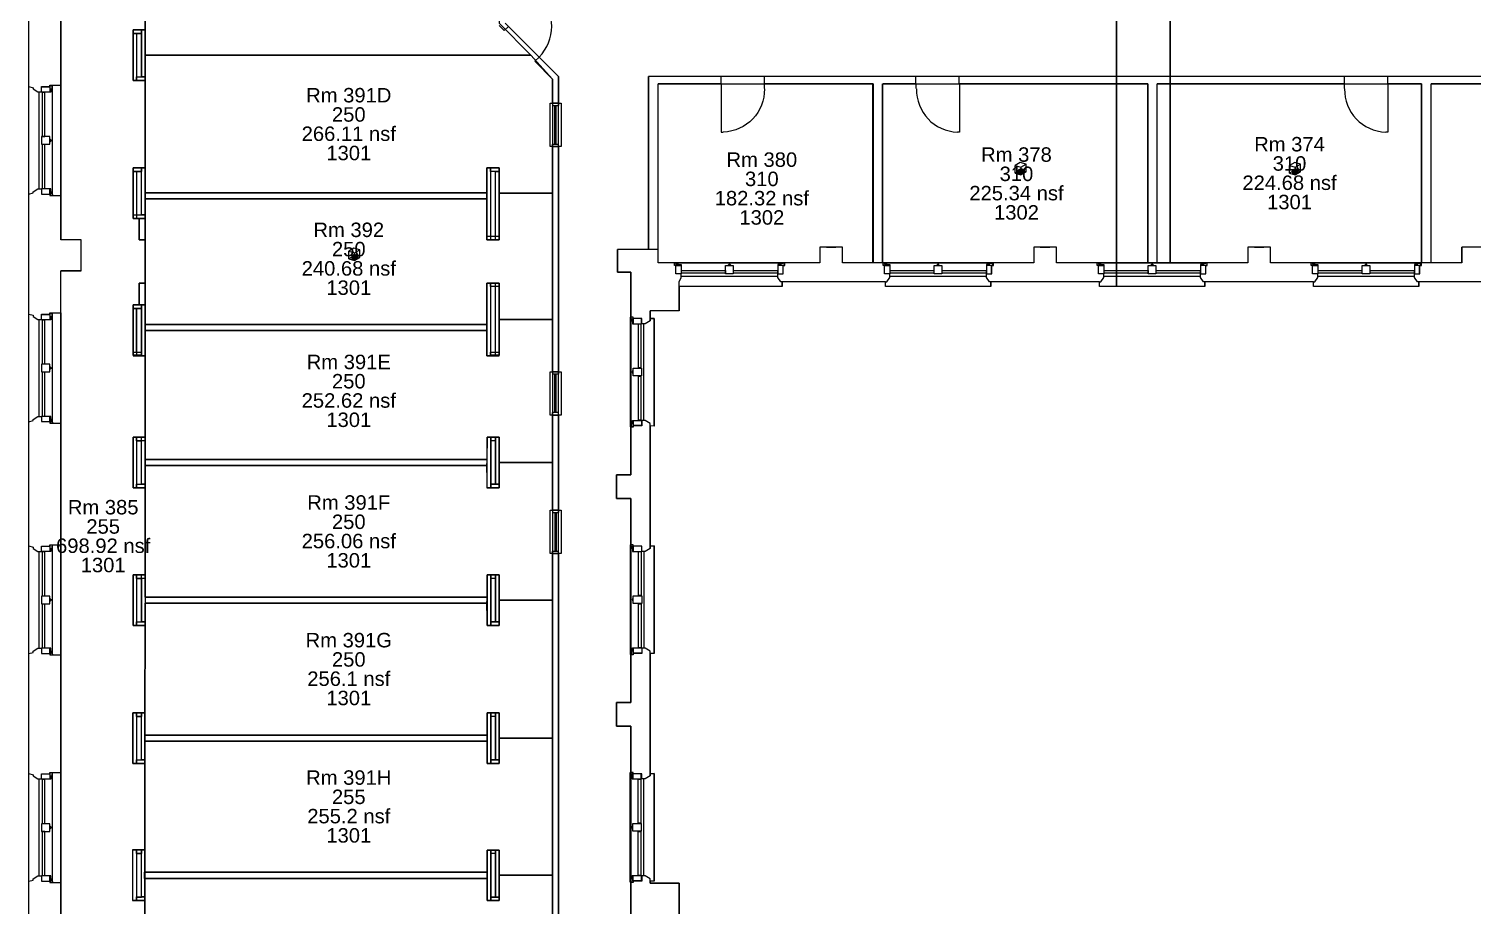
# Model space of a CAD drawing. Header units: inches. Extents: x -4320 to 3948, y 668 to 3074.
# Drawn here: x 339 to 1538, y 1473 to 2202 of the extents above; entities that cross this region are included whole.
import ezdxf

# ---------------------------------------------------------------- set-up
doc = ezdxf.new("R2010")
doc.units = ezdxf.units.IN
doc.header["$LTSCALE"] = 48
doc.header["$MEASUREMENT"] = 0
doc.layers.get('0').update_dxf_attribs({"linetype": 'CONTINUOUS'})
for name, color, linetype in [('BACKGRN', 7, 'CONTINUOUS'), ('DOORS', 7, 'CONTINUOUS'), ('triGrossAreaLayer', 7, 'CONTINUOUS'), ('triHiddenItemLayer', 7, 'CONTINUOUS'), ('triLabelLayer', 7, 'CONTINUOUS'), ('triMeasuredGrossAreaLayer', 7, 'CONTINUOUS'), ('triSpaceLayer', 7, 'CONTINUOUS'), ('WNDW', 7, 'CONTINUOUS')]:
    doc.layers.add(name, color=color, linetype=linetype)
doc.styles.add('SIMPLEX', font='SIMPLEX')

# ---------------------------------------------------------------- blocks, each defined once
blk = doc.blocks.new('MUL')
for p, q in [((-1.1, 7.1), (-1.1, 9.2)), ((4.4, 7.1), (-1.1, 7.1)), ((-0.1, 8.5), (1.4, 8.5)), ((1.4, 8.5), (1.4, 8.3)), ((2.5, 7.7), (2.5, 7.6)), ((2.5, 7.6), (4.4, 7.6)), ((4.4, 7.6), (4.4, 7.1))]:
    blk.add_line(p, q)
blk.add_lwpolyline([(0, 0), (0, 7), (4.4, 7), (4.4, 0)], close=True)
for centre, radius, start, end in [((-0.9, 8.4), 0.796, 2.6497, 104.9077), ((1.4, 7.7), 0.61, 26.6521, 89.7021), ((2.4, 8.2), 0.509, 208.9058, 273.9499)]:
    blk.add_arc(centre, radius, start, end)
blk = doc.blocks.new('CEN-MUL')
for p, q in [((-1.2, 7.1), (-1.2, 7)), ((-1.2, 7), (1.2, 7)), ((-0.2, 7.9), (-0.2, 7.7)), ((-0.2, 7.9), (0.2, 7.9)), ((0.2, 7.9), (0.2, 7.7)), ((1.2, 7.1), (1.2, 7))]:
    blk.add_line(p, q)
blk.add_lwpolyline([(-3.2, 0), (-3.2, 7), (3.2, 7), (3.2, 0)], close=True)
for centre, radius, start, end in [((-1.2, 7.7), 0.509, 266.0501, 331.0942), ((-0.2, 7.1), 0.61, 90.2979, 153.3479), ((0.2, 7.1), 0.61, 26.6521, 89.7021), ((1.2, 7.7), 0.509, 208.9058, 273.9499)]:
    blk.add_arc(centre, radius, start, end)
blk = doc.blocks.new('WIN-7-5')
at = {"layer": 'WNDW'}
for p, q in [((-90.1, 2.2), (1.1, 2.2)), ((-84.6, -9), (-4.4, -9))]:
    blk.add_line(p, q, dxfattribs=at)
for points in [[(-84.4, -6.5), (-84.4, -4.4), (-47.9, -4.4), (-47.9, -6.5)], [(-41.1, -6.5), (-41.1, -4.4), (-4.6, -4.4), (-4.6, -6.5)]]:
    blk.add_lwpolyline(points, close=True, dxfattribs=at)
for name, p in [('MUL', (-89, -7)), ('CEN-MUL', (-44.5, -7))]:
    blk.add_blockref(name, p, dxfattribs=at)
at = {"layer": 'WNDW', "xscale": -1}
blk.add_blockref('MUL', (0, -7), dxfattribs=at)
blk = doc.blocks.new('DL36')
for p, q in [((0, 40), (1.8, 40)), ((0, 0), (0, 40)), ((36, 4), (36, 0))]:
    blk.add_line(p, q)
blk.add_arc((0.8, 4.9), 35.1, 358.5905, 88.5203)
blk = doc.blocks.new('A$C36301E23')
at = {"layer": 'BACKGRN'}
for p, q in [((60.3, -6), (60.3, 0)), ((96.3, -6), (96.3, 0)), ((221.9, -6), (221.9, 0)), ((257.9, -6), (257.9, 0)), ((578, -6), (578, 0)), ((614, -6), (614, 0)), ((755.5, -6), (755.5, 0)), ((791.5, -6), (791.5, 0)), ((930.5, -6), (930.5, 0)), ((966.5, -6), (966.5, 0)), ((186.4, -154.5), (186.4, -6)), ((194.4, -154.5), (194.4, -6)), ((414.6, -154.5), (414.6, -6)), ((422.6, -154.5), (422.6, -6)), ((642.1, -154.5), (642.1, -6)), ((650.1, -154.5), (650.1, -6)), ((835.9, -154.5), (835.9, -6)), ((843.9, -154.5), (843.9, -6))]:
    blk.add_line(p, q, dxfattribs=at)
at = {"layer": 'DOORS', "xscale": -1, "rotation": 180}
blk.add_blockref('DL36', (60.3, -6), dxfattribs=at)
at = {"layer": 'DOORS', "rotation": 180}
for p in [(258.4, -6), (614.1, -6), (791.6, -6), (966.5, -2)]:
    blk.add_blockref('DL36', p, dxfattribs=at)
blk = doc.blocks.new('TRGA_TriRefBlock')
h = blk.add_hatch(color=4)
h.dxf.hatch_style = 1
h.paths.add_polyline_path([(4.8, 1.8), (2.4, 2.5), (2.4, -0.6), (4.8, -1.3)])
h.paths.add_polyline_path([(7, 3.1), (4.8, 1.8), (4.8, -1.3), (7, 0)])
h.paths.add_polyline_path([(7, 3.1), (4.8, 3.7), (4.8, 1.8)])
h.paths.add_polyline_path([(4.8, 3.7), (4.6, 3.7), (2.4, 2.5), (4.8, 1.8)])
for points in [[(0, 0), (4.8, -1.3), (9.2, 1.2), (9.2, 7.5), (4.3, 8.8), (0, 6.3), (4.8, 5), (9.2, 7.5)], [(0, 0), (0, 6.3)], [(2.4, 1.4), (0, 0)], [(2.4, 2.5), (2.4, -0.6), (4.8, -1.3), (4.8, 1.8), (7, 3.1), (7, 0), (4.8, -1.3)], [(2.4, 2.5), (2.4, -0.6)], [(4.8, 5), (4.8, -1.3)], [(7, 3.1), (7, 0)], [(9.2, 1.2), (7, 1.8)]]:
    blk.add_lwpolyline(points)
blk.add_lwpolyline([(2.4, 2.5), (4.8, 1.8), (7, 3.1), (4.6, 3.7)], close=True)

msp = doc.modelspace()

# ---------------------------------------------------------------- linework, layer by layer
for points in [[(338.7, 2153.9), (342.2, 2152.9), (342.2, 2151.9), (346.2, 2149.4), (349.2, 2149.4), (349.2, 2153.8), (356.1, 2153.8), (356.1, 2154.9), (365.2, 2154.9)], [(773.7, 2104.1), (773.7, 1917.1)], [(773.7, 1917.1), (773.7, 2104.1)], [(778.7, 2104.1), (778.7, 1917.1)], [(778.7, 2104.1), (778.7, 1917.1)], [(338.7, 2064.5), (342.2, 2065.5), (342.2, 2066.5), (346.2, 2069), (349.2, 2069), (349.2, 2064.6), (356.1, 2064.6), (356.1, 2063.4), (365.2, 2063.4)], [(878.7, 1991.6), (878.7, 1991.6), (878.7, 1991.6), (880.5, 1995.4), (880.5, 1998.4), (876.1, 1998.4), (876.1, 2005.4), (874.9, 2005.4), (874.9, 2007.6)], [(964.4, 1987.9), (964.4, 1991.6), (963.4, 1991.6), (960.9, 1995.4), (960.9, 1998.4), (965.3, 1998.4), (965.3, 2005.4), (966.5, 2005.4), (966.5, 2007.6)], [(1050.3, 1987.9), (1050.3, 1991.6), (1051.3, 1991.6), (1053.8, 1995.4), (1053.8, 1998.4), (1049.4, 1998.4), (1049.4, 2005.4), (1048.3, 2005.4), (1048.3, 2007.6)], [(1137.7, 1987.9), (1137.7, 1991.6), (1136.7, 1991.6), (1134.2, 1995.4), (1134.2, 1998.4), (1138.6, 1998.4), (1138.6, 2005.4), (1139.8, 2005.4), (1139.8, 2007.6)], [(1228.1, 1987.9), (1228.1, 1991.6), (1229.1, 1991.6), (1231.6, 1995.4), (1231.6, 1998.4), (1227.2, 1998.4), (1227.2, 2005.4), (1226, 2005.4), (1226, 2007.6)], [(1315.4, 1987.9), (1315.4, 1991.6), (1314.4, 1991.6), (1311.9, 1995.4), (1311.9, 1998.4), (1316.3, 1998.4), (1316.3, 2005.4), (1317.5, 2005.4), (1317.5, 2007.6)], [(1405.8, 1987.9), (1405.8, 1991.6), (1406.8, 1991.6), (1409.3, 1995.4), (1409.3, 1998.4), (1404.9, 1998.4), (1404.9, 2005.4), (1403.8, 2005.4), (1403.8, 2007.6)], [(1493.2, 1987.9), (1493.2, 1991.6), (1492.2, 1991.6), (1489.7, 1995.4), (1489.7, 1998.4), (1494.1, 1998.4), (1494.1, 2005.4), (1495.3, 2005.4), (1495.3, 2007.6)], [(338.7, 1964.9), (342.2, 1963.9), (342.2, 1962.9), (346.2, 1960.4), (349.2, 1960.4), (349.2, 1964.8), (356.1, 1964.8), (356.1, 1965.9), (365.2, 1965.9)], [(858.2, 1961.4), (854.7, 1961.3), (854.7, 1959.4), (850.7, 1956.9), (847.7, 1956.9), (847.7, 1961.3), (840.7, 1961.3), (840.7, 1962.4), (838.7, 1962.4)], [(338.7, 1875.5), (342.2, 1876.5), (342.2, 1877.5), (346.2, 1880), (349.2, 1880), (349.2, 1875.6), (356.1, 1875.6), (356.1, 1874.4), (365.2, 1874.4)], [(858.2, 1872), (854.7, 1872.1), (854.7, 1874), (850.7, 1876.5), (847.7, 1876.5), (847.7, 1872.1), (840.7, 1872.1), (840.7, 1870.9), (838.7, 1870.9)], [(838.7, 1811.9), (826.7, 1811.9)], [(338.7, 1772.4), (342.2, 1771.4), (342.2, 1770.4), (346.2, 1767.9), (349.2, 1767.9), (349.2, 1772.3), (356.1, 1772.3), (356.1, 1773.4), (365.2, 1773.4)], [(773.7, 1278.2), (773.7, 1766.1)], [(773.7, 1278.2), (773.7, 1766.1)], [(778.7, 1766.1), (778.7, 1278.2)], [(778.7, 1273.2), (778.7, 1766.1)], [(858.2, 1772.4), (854.7, 1772.3), (854.7, 1770.4), (850.7, 1767.9), (847.7, 1767.9), (847.7, 1772.3), (840.7, 1772.3), (840.7, 1773.4), (838.7, 1773.4)], [(338.7, 1683), (342.2, 1684), (342.2, 1685), (346.2, 1687.5), (349.2, 1687.5), (349.2, 1683.1), (356.1, 1683.1), (356.1, 1681.9), (365.2, 1681.9)], [(858.2, 1683), (854.7, 1683.1), (854.7, 1685), (850.7, 1687.5), (847.7, 1687.5), (847.7, 1683.1), (840.7, 1683.1), (840.7, 1681.9), (838.7, 1681.9)], [(338.7, 1583.4), (342.2, 1582.4), (342.2, 1581.4), (346.2, 1578.9), (349.2, 1578.9), (349.2, 1583.3), (356.1, 1583.3), (356.1, 1584.4), (365.2, 1584.4)], [(858.2, 1583.4), (854.7, 1583.3), (854.7, 1581.4), (850.7, 1578.9), (847.7, 1578.9), (847.7, 1583.3), (840.7, 1583.3), (840.7, 1584.4), (838.7, 1584.4)], [(338.7, 1494), (342.2, 1495), (342.2, 1496), (346.2, 1498.5), (349.2, 1498.5), (349.2, 1494.1), (356.1, 1494.1), (356.1, 1492.9), (365.2, 1492.9)], [(858.2, 1494), (854.7, 1494.1), (854.7, 1496), (850.7, 1498.5), (847.7, 1498.5), (847.7, 1494.1), (840.7, 1494.1), (840.7, 1492.9), (838.7, 1492.9)]]:
    msp.add_lwpolyline(points)
at = {"layer": 'BACKGRN'}
for p, q in [((338.7, 2153.9), (338.7, 2251)), ((425.2, 2200.9), (425.2, 2158.9)), ((425.2, 2200.9), (432.2, 2200.9)), ((425.2, 2200.9), (435.2, 2200.9)), ((425.2, 2197.9), (425.2, 2200.9)), ((425.2, 2158.9), (425.2, 2197.9)), ((432.2, 2197.9), (425.2, 2197.9)), ((425.2, 2197.9), (428.2, 2197.9)), ((428.2, 2197.9), (428.2, 2158.9)), ((428.2, 2197.9), (428.2, 2161.9)), ((428.2, 2197.9), (432.2, 2197.9)), ((428.2, 2197.9), (428.2, 2197.9)), ((428.2, 2197.9), (428.2, 2197.9)), ((432.2, 2161.9), (432.2, 2200.9)), ((432.2, 2200.9), (432.2, 2200.9)), ((432.2, 2200.9), (432.2, 2200.9)), ((432.2, 2200.9), (432.2, 2197.9)), ((432.2, 2200.9), (435.2, 2200.9)), ((432.2, 2197.9), (432.2, 2161.9)), ((435.2, 2200.9), (435.2, 2161.9)), ((435.2, 2200.9), (435.2, 2158.9)), ((435.2, 2200.9), (435.2, 2200.9)), ((435.2, 2200.9), (435.2, 2200.9)), ((729.2, 2204.6), (733.5, 2200.3)), ((733.5, 2200.3), (729.2, 2204.5)), ((737, 2203.8), (733.5, 2200.3)), ((733.5, 2200.3), (737, 2203.8)), ((733.5, 2200.3), (733.5, 2200.3)), ((759, 2174.8), (762.5, 2178.3)), ((759, 2174.8), (762.5, 2178.3)), ((773.7, 2160.1), (759, 2174.8)), ((773.7, 2160.1), (759, 2174.8)), ((759, 2174.8), (759, 2174.8)), ((762.5, 2178.3), (778.7, 2162.1)), ((762.5, 2178.3), (778.7, 2162.1)), ((428.2, 2161.9), (432.2, 2161.9)), ((428.2, 2161.9), (435.2, 2161.9)), ((428.2, 2158.9), (428.2, 2161.9)), ((435.2, 2161.9), (432.2, 2161.9)), ((435.2, 2161.9), (435.2, 2161.9)), ((435.2, 2161.9), (435.2, 2161.9)), ((435.2, 2161.9), (435.2, 2158.9)), ((773.7, 2160.1), (773.7, 2140.1)), ((773.7, 2140.1), (773.7, 2160.1)), ((778.7, 2162.1), (778.7, 2140.1)), ((778.7, 2162.1), (778.7, 2140.1)), ((853.4, 2018.6), (853.4, 2162.1)), ((913.8, 2162.1), (853.4, 2162.1)), ((1075.3, 2162.1), (949.8, 2162.1)), ((1431.4, 2162.1), (1111.3, 2162.1)), ((1608.9, 2162.1), (1467.4, 2162.1)), ((425.2, 2158.9), (435.2, 2158.9)), ((428.2, 2158.9), (425.2, 2158.9)), ((435.2, 2158.9), (428.2, 2158.9)), ((861.4, 2007.6), (861.4, 2156.1)), ((913.8, 2156.1), (861.4, 2156.1)), ((1039.9, 2156.1), (949.8, 2156.1)), ((1075.3, 2156.1), (1047.9, 2156.1)), ((1268, 2156.1), (1111.8, 2156.1)), ((1431.4, 2156.1), (1276, 2156.1)), ((1495.5, 2156.1), (1467.4, 2156.1)), ((1608.9, 2156.1), (1503.5, 2156.1)), ((771.7, 2104.1), (771.7, 2140.1)), ((771.7, 2140.1), (780.7, 2140.1)), ((778.7, 2140.1), (773.7, 2140.1)), ((778.7, 2140.1), (773.7, 2140.1)), ((773.7, 2140.1), (773.7, 2138.1)), ((773.7, 2138.1), (778.7, 2138.1)), ((775.6, 2106.1), (775.6, 2138.1)), ((776.8, 2106.1), (776.8, 2138.1)), ((778.7, 2140.1), (778.7, 2138.1)), ((780.7, 2140.1), (780.7, 2104.1)), ((780.7, 2140.1), (780.7, 2140.1)), ((780.7, 2140.1), (780.7, 2140.1)), ((780.7, 2104.1), (771.7, 2104.1)), ((773.7, 2106.1), (778.7, 2106.1)), ((773.7, 2104.1), (773.7, 2106.1)), ((778.7, 2104.1), (773.7, 2104.1)), ((773.7, 2104.1), (778.7, 2104.1)), ((778.7, 2104.1), (778.7, 2106.1)), ((778.7, 2104.1), (778.7, 2104.1)), ((778.7, 2104.1), (778.7, 2104.1)), ((425.2, 2086.4), (435.2, 2086.4)), ((425.2, 2086.4), (425.2, 2044.4)), ((425.2, 2083.4), (425.2, 2086.4)), ((425.2, 2086.4), (432.2, 2086.4)), ((432.2, 2083.4), (425.2, 2083.4)), ((425.2, 2044.4), (425.2, 2083.4)), ((425.2, 2083.4), (428.2, 2083.4)), ((428.2, 2083.4), (432.2, 2083.4)), ((428.2, 2083.4), (428.2, 2047.4)), ((428.2, 2083.4), (428.2, 2044.4)), ((428.2, 2083.4), (428.2, 2083.4)), ((428.2, 2083.4), (428.2, 2083.4)), ((432.2, 2086.4), (435.2, 2086.4)), ((432.2, 2047.4), (432.2, 2086.4)), ((432.2, 2086.4), (432.2, 2083.4)), ((432.2, 2086.4), (432.2, 2086.4)), ((432.2, 2086.4), (432.2, 2086.4)), ((432.2, 2047.4), (432.2, 2083.4)), ((435.2, 2065.6), (435.2, 2086.4)), ((435.2, 2086.4), (435.2, 2047.4)), ((435.2, 2086.4), (435.2, 2086.4)), ((435.2, 2086.4), (435.2, 2086.4)), ((719.2, 2026.6), (719.2, 2086.4)), ((719.2, 2065.6), (719.2, 2086.4)), ((729.2, 2086.4), (719.2, 2086.4)), ((719.2, 2086.4), (722.2, 2086.4)), ((722.2, 2086.4), (722.2, 2026.6)), ((722.2, 2086.4), (722.2, 2086.4)), ((722.2, 2086.4), (722.2, 2086.4)), ((722.2, 2083.4), (722.2, 2086.4)), ((722.2, 2086.4), (729.2, 2086.4)), ((729.2, 2083.4), (722.2, 2083.4)), ((726.2, 2026.6), (726.2, 2083.4)), ((726.2, 2083.4), (729.2, 2083.4)), ((729.2, 2086.4), (729.2, 2026.6)), ((729.2, 2086.4), (729.2, 2083.4)), ((729.2, 2086.4), (729.2, 2086.4)), ((729.2, 2086.4), (729.2, 2086.4)), ((729.2, 2083.4), (729.2, 2026.6)), ((729.2, 2083.4), (729.2, 2083.4)), ((729.2, 2083.4), (729.2, 2083.4)), ((338.7, 1964.9), (338.7, 2064.5)), ((365.2, 2063.4), (365.2, 2026.6)), ((435.2, 2073.1), (435.2, 2065.6)), ((435.2, 2073.1), (435.2, 2065.6)), ((435.2, 2065.6), (719.2, 2065.6)), ((435.2, 2060.6), (435.2, 2065.6)), ((719.2, 2065.6), (719.2, 2060.6)), ((719.2, 2065.6), (719.2, 2065.6)), ((719.2, 2065.6), (719.2, 2065.6)), ((719.2, 2060.6), (435.2, 2060.6)), ((435.2, 2060.6), (435.2, 2026.6)), ((719.2, 2060.6), (719.2, 2026.6)), ((425.2, 2047.4), (435.2, 2047.4)), ((425.2, 2044.4), (425.2, 2047.4)), ((435.2, 2044.4), (425.2, 2044.4)), ((425.2, 2044.4), (430.2, 2044.4)), ((428.2, 2044.4), (425.2, 2044.4)), ((428.2, 2047.4), (432.2, 2047.4)), ((430.2, 2026.6), (430.2, 2044.4)), ((430.2, 2026.6), (430.2, 2044.4)), ((430.2, 2044.4), (435.2, 2044.4)), ((435.2, 2047.4), (432.2, 2047.4)), ((435.2, 2047.4), (435.2, 2044.4)), ((435.2, 2047.4), (435.2, 2047.4)), ((435.2, 2047.4), (435.2, 2047.4)), ((435.2, 2044.4), (435.2, 2026.6)), ((435.2, 2044.4), (435.2, 2044.4)), ((435.2, 2044.4), (435.2, 2044.4)), ((719.2, 2026.6), (719.2, 2029.6)), ((719.2, 2029.6), (729.2, 2029.6)), ((729.2, 2029.6), (729.2, 2026.6)), ((729.2, 2029.6), (729.2, 2029.6)), ((729.2, 2029.6), (729.2, 2029.6)), ((382.2, 2026.6), (365.2, 2026.6)), ((430.2, 2026.6), (435.2, 2026.6)), ((435.2, 2026.6), (430.2, 2026.6)), ((729.2, 2026.6), (719.2, 2026.6)), ((722.2, 2026.6), (719.2, 2026.6)), ((729.2, 2026.6), (719.2, 2026.6)), ((729.2, 2026.6), (726.2, 2026.6)), ((839.7, 2018.6), (827.7, 2018.6)), ((853.4, 2018.6), (839.4, 2018.6)), ((995.6, 2020.4), (995.6, 2007.6)), ((1001.1, 2020.4), (995.6, 2020.4)), ((1001.1, 2020.4), (1009.1, 2020.4)), ((1014.6, 2020.4), (1009.1, 2020.4)), ((1014.6, 2007.6), (1014.6, 2020.4)), ((1178.8, 2020.4), (1173.3, 2020.4)), ((1173.3, 2020.4), (1173.3, 2007.6)), ((1178.8, 2020.4), (1186.8, 2020.4)), ((1192.3, 2020.4), (1186.8, 2020.4)), ((1192.3, 2007.6), (1192.3, 2020.4)), ((1351.1, 2020.4), (1351.1, 2007.6)), ((1356.6, 2020.4), (1351.1, 2020.4)), ((1356.6, 2020.4), (1364.6, 2020.4)), ((1370.1, 2020.4), (1364.6, 2020.4)), ((1370.1, 2007.6), (1370.1, 2020.4)), ((1547.8, 2020.4), (1528.8, 2020.4)), ((1528.8, 2007.6), (1528.8, 2020.4)), ((874.9, 2007.6), (861.4, 2007.6)), ((995.6, 2007.6), (966.5, 2007.6)), ((1039.9, 2007.6), (1014.6, 2007.6)), ((1048.3, 2007.6), (1047.9, 2007.6)), ((1173.3, 2007.6), (1139.8, 2007.6)), ((1226, 2007.6), (1192.3, 2007.6)), ((1351.1, 2007.6), (1317.5, 2007.6)), ((1403.8, 2007.6), (1370.1, 2007.6)), ((1495.5, 2007.6), (1495.3, 2007.6)), ((1528.8, 2007.6), (1503.5, 2007.6)), ((365.2, 1965.9), (365.2, 2000.9)), ((382.2, 2000.9), (365.2, 2000.9)), ((838.7, 1999.7), (827.7, 1999.7)), ((838.7, 1962.4), (838.7, 1999.7)), ((878.7, 1967.6), (878.7, 1991.6)), ((1050.3, 1991.6), (963.4, 1991.6)), ((1228.1, 1991.6), (1137.7, 1991.6)), ((1405.8, 1991.6), (1315.4, 1991.6)), ((1583.6, 1991.6), (1493.2, 1991.6)), ((430.2, 1990.6), (430.2, 1972.7)), ((430.2, 1972.7), (430.2, 1990.6)), ((430.2, 1990.6), (435.2, 1990.6)), ((430.2, 1990.6), (435.2, 1990.6)), ((435.2, 1990.6), (435.2, 1956.2)), ((435.2, 1990.6), (435.2, 1972.7)), ((435.2, 1990.6), (435.2, 1990.6)), ((435.2, 1990.6), (435.2, 1990.6)), ((719.2, 1990.6), (719.2, 1956.2)), ((719.2, 1930.4), (719.2, 1990.6)), ((729.2, 1990.6), (719.2, 1990.6)), ((719.2, 1990.6), (722.2, 1990.6)), ((722.2, 1987.7), (722.2, 1990.7)), ((722.2, 1990.7), (729.2, 1990.7)), ((722.2, 1990.6), (722.2, 1930.4)), ((722.2, 1990.6), (722.2, 1990.6)), ((722.2, 1990.6), (722.2, 1990.6)), ((729.2, 1987.7), (722.2, 1987.7)), ((726.2, 1930.7), (726.2, 1990.6)), ((726.2, 1990.6), (729.2, 1990.6)), ((729.2, 1990.7), (729.2, 1987.7)), ((729.2, 1990.7), (729.2, 1990.7)), ((729.2, 1990.7), (729.2, 1990.7)), ((729.2, 1930.7), (729.2, 1990.6)), ((729.2, 1990.6), (729.2, 1930.7)), ((729.2, 1990.6), (729.2, 1990.6)), ((729.2, 1990.6), (729.2, 1990.6)), ((425.2, 1930.7), (425.2, 1972.7)), ((425.2, 1972.7), (430.2, 1972.7)), ((425.2, 1969.7), (425.2, 1972.7)), ((425.2, 1972.7), (432.2, 1972.7)), ((425.2, 1930.7), (425.2, 1969.7)), ((425.2, 1969.7), (428.2, 1969.7)), ((432.2, 1969.7), (425.2, 1969.7)), ((428.2, 1969.7), (432.2, 1969.7)), ((428.2, 1933.4), (428.2, 1969.7)), ((428.2, 1969.7), (428.2, 1930.7)), ((428.2, 1969.7), (428.2, 1969.7)), ((428.2, 1969.7), (428.2, 1969.7)), ((435.2, 1972.7), (430.2, 1972.7)), ((432.2, 1972.7), (435.2, 1972.7)), ((432.2, 1930.4), (432.2, 1972.7)), ((432.2, 1972.7), (432.2, 1969.7)), ((432.2, 1972.7), (432.2, 1972.7)), ((432.2, 1972.7), (432.2, 1972.7)), ((432.2, 1969.7), (432.2, 1933.4)), ((435.2, 1972.7), (435.2, 1930.4)), ((435.2, 1972.7), (435.2, 1972.7)), ((435.2, 1972.7), (435.2, 1972.7)), ((878.7, 1967.6), (854.7, 1967.6)), ((854.7, 1959.4), (854.7, 1967.6)), ((435.2, 1956.2), (719.2, 1956.2)), ((435.2, 1951.2), (435.2, 1956.2)), ((719.2, 1956.2), (719.2, 1951.2)), ((719.2, 1956.2), (719.2, 1956.2)), ((719.2, 1956.2), (719.2, 1956.2)), ((719.2, 1951.2), (435.2, 1951.2)), ((435.2, 1951.2), (435.2, 1930.7)), ((435.2, 1943.4), (435.2, 1950.9)), ((719.2, 1951.2), (719.2, 1930.7)), ((425.2, 1930.7), (425.2, 1933.4)), ((425.2, 1933.4), (432.2, 1933.4)), ((428.2, 1933.4), (432.2, 1933.4)), ((432.2, 1933.4), (432.2, 1930.7)), ((432.2, 1933.4), (432.2, 1933.4)), ((432.2, 1933.4), (432.2, 1933.4)), ((719.2, 1943.4), (719.2, 1943.4)), ((719.2, 1943.4), (719.2, 1943.4)), ((722.2, 1930.7), (722.2, 1933.4)), ((722.2, 1933.4), (729.2, 1933.4)), ((729.2, 1933.4), (729.2, 1930.7)), ((729.2, 1933.4), (729.2, 1933.4)), ((729.2, 1933.4), (729.2, 1933.4)), ((428.2, 1930.7), (425.2, 1930.7)), ((432.2, 1930.7), (425.2, 1930.7)), ((425.2, 1930.4), (435.2, 1930.4)), ((435.2, 1930.4), (432.2, 1930.4)), ((729.2, 1930.4), (719.2, 1930.4)), ((722.2, 1930.4), (719.2, 1930.4)), ((729.2, 1930.7), (722.2, 1930.7)), ((729.2, 1930.7), (726.2, 1930.7)), ((771.7, 1881.1), (771.7, 1917.1)), ((771.7, 1917.1), (780.7, 1917.1)), ((778.7, 1917.1), (773.7, 1917.1)), ((773.7, 1917.1), (773.7, 1915.1)), ((778.7, 1917.1), (773.7, 1917.1)), ((778.7, 1915.1), (773.7, 1915.1)), ((775.6, 1883.1), (775.6, 1915.1)), ((776.8, 1883.1), (776.8, 1915.1)), ((778.7, 1917.1), (778.7, 1915.1)), ((780.7, 1917.1), (780.7, 1881.1)), ((780.7, 1917.1), (780.7, 1917.1)), ((780.7, 1917.1), (780.7, 1917.1)), ((338.7, 1772.4), (338.7, 1875.5)), ((780.7, 1881.1), (771.7, 1881.1)), ((778.7, 1883.1), (773.7, 1883.1)), ((773.7, 1881.1), (773.7, 1883.1)), ((773.7, 1802.1), (773.7, 1881.1)), ((773.7, 1802.1), (773.7, 1881.1)), ((778.7, 1881.1), (773.7, 1881.1)), ((773.7, 1881.1), (778.7, 1881.1)), ((778.7, 1881.1), (778.7, 1883.1)), ((778.7, 1802.1), (778.7, 1881.1)), ((778.7, 1881.1), (778.7, 1802.1)), ((778.7, 1881.1), (778.7, 1881.1)), ((778.7, 1881.1), (778.7, 1881.1)), ((854.7, 1770.4), (854.7, 1874)), ((425.2, 1862.6), (425.2, 1820.6)), ((425.2, 1820.6), (425.2, 1862.6)), ((425.2, 1862.6), (435.2, 1862.6)), ((425.2, 1862.6), (428.2, 1862.6)), ((428.2, 1862.6), (428.2, 1820.6)), ((428.2, 1862.6), (435.2, 1862.6)), ((428.2, 1862.6), (428.2, 1862.6)), ((428.2, 1862.6), (428.2, 1862.6)), ((428.2, 1859.6), (428.2, 1862.6)), ((428.2, 1859.6), (428.2, 1823.6)), ((435.2, 1859.6), (428.2, 1859.6)), ((428.2, 1859.6), (432.2, 1859.6)), ((432.2, 1823.6), (432.2, 1862.6)), ((432.2, 1862.6), (435.2, 1862.6)), ((432.2, 1823.6), (432.2, 1859.6)), ((435.2, 1845.3), (435.2, 1862.6)), ((435.2, 1862.6), (435.2, 1823.6)), ((435.2, 1862.6), (435.2, 1862.6)), ((435.2, 1862.6), (435.2, 1862.6)), ((435.2, 1862.6), (435.2, 1859.6)), ((435.2, 1862.6), (435.2, 1862.6)), ((435.2, 1862.6), (435.2, 1862.6)), ((719.3, 1820.6), (719.3, 1862.6)), ((719.3, 1820.6), (719.3, 1862.6)), ((729.3, 1862.6), (719.3, 1862.6)), ((719.3, 1862.6), (722.3, 1862.6)), ((722.3, 1862.6), (722.3, 1820.6)), ((722.3, 1862.6), (726.3, 1862.6)), ((722.3, 1862.6), (722.3, 1862.6)), ((722.3, 1862.6), (722.3, 1862.6)), ((722.3, 1859.6), (722.3, 1862.6)), ((722.3, 1823.6), (722.3, 1859.6)), ((726.3, 1859.6), (722.3, 1859.6)), ((726.3, 1859.6), (722.3, 1859.6)), ((726.3, 1823.6), (726.3, 1862.6)), ((726.3, 1862.6), (729.3, 1862.6)), ((726.3, 1862.6), (726.3, 1862.6)), ((726.3, 1862.6), (726.3, 1862.6)), ((726.3, 1862.6), (726.3, 1859.6)), ((726.3, 1859.6), (726.3, 1823.6)), ((729.3, 1862.6), (729.3, 1820.6)), ((729.3, 1862.6), (729.3, 1823.6)), ((729.3, 1862.6), (729.3, 1862.6)), ((729.3, 1862.6), (729.3, 1862.6)), ((838.7, 1831.4), (838.7, 1870.9)), ((719.2, 1850), (719.2, 1842.5)), ((435.1, 1844.1), (719.3, 1844.1)), ((719.3, 1839.1), (435.1, 1839.1)), ((435.2, 1838), (435.2, 1845.3)), ((435.2, 1838), (435.2, 1820.6)), ((719.2, 1833.3), (719.2, 1840.8)), ((428.2, 1823.6), (435.2, 1823.6)), ((428.2, 1823.6), (432.2, 1823.6)), ((428.2, 1820.6), (428.2, 1823.6)), ((435.2, 1823.6), (432.2, 1823.6)), ((435.2, 1823.6), (435.2, 1820.6)), ((435.2, 1823.6), (435.2, 1823.6)), ((435.2, 1823.6), (435.2, 1823.6)), ((719.2, 1833.3), (719.2, 1833.3)), ((719.2, 1833.3), (719.2, 1833.3)), ((722.3, 1823.6), (729.3, 1823.6)), ((726.3, 1823.6), (722.3, 1823.6)), ((722.3, 1820.6), (722.3, 1823.6)), ((729.3, 1823.6), (726.3, 1823.6)), ((729.3, 1823.6), (729.3, 1820.6)), ((729.3, 1823.6), (729.3, 1823.6)), ((729.3, 1823.6), (729.3, 1823.6)), ((826.7, 1831.4), (838.7, 1831.4)), ((425.2, 1820.6), (435.2, 1820.6)), ((428.2, 1820.6), (425.2, 1820.6)), ((435.2, 1820.6), (428.2, 1820.6)), ((729.3, 1820.6), (719.3, 1820.6)), ((722.3, 1820.6), (719.3, 1820.6)), ((729.3, 1820.6), (722.3, 1820.6)), ((838.7, 1773.4), (838.7, 1811.9)), ((771.7, 1766.1), (771.7, 1802.1)), ((771.7, 1802.1), (780.7, 1802.1)), ((773.7, 1802.1), (778.7, 1802.1)), ((773.7, 1802.1), (773.7, 1800.1)), ((778.7, 1802.1), (773.7, 1802.1)), ((773.7, 1800.1), (778.7, 1800.1)), ((775.6, 1800.1), (775.6, 1768.1)), ((776.8, 1800.1), (776.8, 1768.1)), ((778.7, 1802.1), (778.7, 1800.1)), ((780.7, 1802.1), (780.7, 1766.1)), ((780.7, 1802.1), (780.7, 1802.1)), ((780.7, 1802.1), (780.7, 1802.1)), ((780.7, 1766.1), (771.7, 1766.1)), ((773.7, 1768.1), (778.7, 1768.1)), ((773.7, 1766.1), (773.7, 1768.1)), ((773.7, 1766.1), (778.7, 1766.1)), ((773.7, 1766.1), (778.7, 1766.1)), ((778.7, 1766.1), (778.7, 1768.1)), ((425.2, 1748.3), (425.2, 1706.3)), ((425.2, 1706.3), (425.2, 1748.3)), ((425.2, 1748.3), (435.2, 1748.3)), ((425.2, 1748.3), (428.2, 1748.3)), ((428.2, 1748.3), (428.2, 1706.3)), ((428.2, 1748.3), (435.2, 1748.3)), ((428.2, 1748.3), (428.2, 1748.3)), ((428.2, 1748.3), (428.2, 1748.3)), ((428.2, 1745.3), (428.2, 1748.3)), ((428.2, 1745.3), (428.2, 1709.3)), ((435.2, 1745.3), (428.2, 1745.3)), ((428.2, 1745.3), (432.2, 1745.3)), ((432.2, 1709.3), (432.2, 1748.3)), ((432.2, 1748.3), (435.2, 1748.3)), ((432.2, 1745.3), (432.2, 1709.3)), ((435.2, 1748.3), (435.2, 1706.3)), ((435.2, 1748.3), (435.2, 1709.3)), ((435.2, 1748.3), (435.2, 1748.3)), ((435.2, 1748.3), (435.2, 1748.3)), ((435.2, 1748.3), (435.2, 1745.3)), ((435.2, 1748.3), (435.2, 1748.3)), ((435.2, 1748.3), (435.2, 1748.3)), ((719.3, 1748.3), (719.3, 1706.3)), ((719.3, 1706.3), (719.3, 1748.3)), ((729.3, 1748.3), (719.3, 1748.3)), ((719.3, 1748.3), (722.3, 1748.3)), ((722.3, 1748.3), (722.3, 1706.3)), ((722.3, 1748.3), (722.3, 1748.3)), ((722.3, 1748.3), (722.3, 1748.3)), ((722.3, 1745.3), (722.3, 1748.3)), ((722.3, 1748.3), (726.3, 1748.3)), ((722.3, 1709.3), (722.3, 1745.3)), ((726.3, 1745.3), (722.3, 1745.3)), ((726.3, 1745.3), (722.3, 1745.3)), ((726.3, 1709.3), (726.3, 1748.3)), ((726.3, 1748.3), (729.3, 1748.3)), ((726.3, 1748.3), (726.3, 1745.3)), ((726.3, 1748.3), (726.3, 1748.3)), ((726.3, 1748.3), (726.3, 1748.3)), ((726.3, 1745.3), (726.3, 1709.3)), ((729.3, 1748.3), (729.3, 1706.3)), ((729.3, 1748.3), (729.3, 1709.3)), ((729.3, 1748.3), (729.3, 1748.3)), ((729.3, 1748.3), (729.3, 1748.3)), ((435.1, 1729.8), (719.3, 1729.8)), ((719.2, 1735.6), (719.2, 1728.1)), ((719.3, 1724.8), (435.1, 1724.8)), ((719.2, 1718.9), (719.2, 1726.4)), ((719.2, 1718.9), (719.2, 1718.9)), ((719.2, 1718.9), (719.2, 1718.9)), ((425.2, 1706.3), (435.2, 1706.3)), ((428.2, 1706.3), (425.2, 1706.3)), ((428.2, 1709.3), (435.2, 1709.3)), ((428.2, 1709.3), (432.2, 1709.3)), ((428.2, 1706.3), (428.2, 1709.3)), ((435.2, 1706.3), (428.2, 1706.3)), ((435.2, 1709.3), (432.2, 1709.3)), ((435.2, 1709.3), (435.2, 1706.3)), ((435.2, 1709.3), (435.2, 1709.3)), ((435.2, 1709.3), (435.2, 1709.3)), ((729.3, 1706.3), (719.3, 1706.3)), ((722.3, 1706.3), (719.3, 1706.3)), ((726.3, 1709.3), (722.3, 1709.3)), ((722.3, 1706.3), (722.3, 1709.3)), ((722.3, 1709.3), (729.3, 1709.3)), ((729.3, 1706.3), (722.3, 1706.3)), ((729.3, 1709.3), (726.3, 1709.3)), ((729.3, 1709.3), (729.3, 1706.3)), ((729.3, 1709.3), (729.3, 1709.3)), ((729.3, 1709.3), (729.3, 1709.3)), ((338.7, 1583.4), (338.7, 1683)), ((838.7, 1642.4), (838.7, 1681.9)), ((854.7, 1581.4), (854.7, 1685)), ((425.1, 1633.9), (435.1, 1633.9)), ((425.1, 1633.9), (425.1, 1591.9)), ((425.1, 1591.9), (425.1, 1633.9)), ((425.1, 1633.9), (428.1, 1633.9)), ((428.1, 1633.9), (428.1, 1591.9)), ((428.1, 1633.9), (428.1, 1633.9)), ((428.1, 1633.9), (428.1, 1633.9)), ((428.1, 1630.9), (428.1, 1633.9)), ((428.1, 1633.9), (432.1, 1633.9)), ((432.1, 1633.9), (435.1, 1633.9)), ((432.1, 1594.9), (432.1, 1633.9)), ((432.1, 1633.9), (432.1, 1630.9)), ((432.1, 1633.9), (432.1, 1633.9)), ((432.1, 1633.9), (432.1, 1633.9)), ((435.1, 1615.4), (435.1, 1633.9)), ((435.1, 1633.9), (435.1, 1594.9)), ((435.1, 1633.9), (435.1, 1633.9)), ((435.1, 1633.9), (435.1, 1633.9)), ((719.3, 1615.4), (719.3, 1633.9)), ((729.3, 1633.9), (719.3, 1633.9)), ((719.3, 1591.9), (719.3, 1633.9)), ((719.3, 1633.9), (722.3, 1633.9)), ((722.3, 1633.9), (722.3, 1591.9)), ((722.3, 1633.9), (722.3, 1633.9)), ((722.3, 1633.9), (722.3, 1633.9)), ((722.3, 1630.9), (722.3, 1633.9)), ((722.3, 1633.9), (726.3, 1633.9)), ((726.3, 1594.9), (726.3, 1633.9)), ((726.3, 1633.9), (729.3, 1633.9)), ((726.3, 1633.9), (726.3, 1630.9)), ((726.3, 1633.9), (726.3, 1633.9)), ((726.3, 1633.9), (726.3, 1633.9)), ((729.3, 1633.9), (729.3, 1591.9)), ((729.3, 1633.9), (729.3, 1594.9)), ((729.3, 1633.9), (729.3, 1633.9)), ((729.3, 1633.9), (729.3, 1633.9)), ((826.7, 1642.4), (838.7, 1642.4)), ((432.1, 1630.9), (428.1, 1630.9)), ((428.1, 1630.9), (432.1, 1630.9)), ((428.1, 1630.9), (428.1, 1594.9)), ((432.1, 1594.9), (432.1, 1630.9)), ((726.3, 1630.9), (722.3, 1630.9)), ((722.3, 1594.9), (722.3, 1630.9)), ((726.3, 1630.9), (722.3, 1630.9)), ((726.3, 1630.9), (726.3, 1594.9)), ((838.7, 1622.9), (826.7, 1622.9)), ((838.7, 1584.4), (838.7, 1622.9)), ((435.1, 1615.4), (719.3, 1615.4)), ((435.1, 1610.4), (435.1, 1615.4)), ((719.3, 1610.4), (435.1, 1610.4)), ((435.1, 1610.4), (435.1, 1591.9)), ((719.3, 1615.4), (719.3, 1610.4)), ((719.3, 1615.4), (719.3, 1615.4)), ((719.3, 1615.4), (719.3, 1615.4)), ((719.3, 1610.4), (719.3, 1591.9)), ((425.1, 1591.9), (435.1, 1591.9)), ((428.1, 1591.9), (425.1, 1591.9)), ((428.1, 1594.9), (435.1, 1594.9)), ((428.1, 1591.9), (428.1, 1594.9)), ((428.1, 1594.9), (432.1, 1594.9)), ((435.1, 1591.9), (428.1, 1591.9)), ((435.1, 1594.9), (432.1, 1594.9)), ((435.1, 1594.9), (435.1, 1591.9)), ((435.1, 1594.9), (435.1, 1594.9)), ((435.1, 1594.9), (435.1, 1594.9)), ((729.3, 1591.9), (719.3, 1591.9)), ((722.3, 1591.9), (719.3, 1591.9)), ((722.3, 1591.9), (722.3, 1594.9)), ((722.3, 1594.9), (729.3, 1594.9)), ((726.3, 1594.9), (722.3, 1594.9)), ((729.3, 1591.9), (722.3, 1591.9)), ((729.3, 1594.9), (726.3, 1594.9)), ((729.3, 1594.9), (729.3, 1591.9)), ((729.3, 1594.9), (729.3, 1594.9)), ((729.3, 1594.9), (729.3, 1594.9)), ((424.7, 1520.1), (434.7, 1520.1)), ((424.7, 1520.1), (424.7, 1478.1)), ((425.1, 1478.1), (425.1, 1520.1)), ((425.1, 1520.1), (428.1, 1520.1)), ((428.1, 1520.1), (428.1, 1478.1)), ((428.1, 1520.1), (428.1, 1520.1)), ((428.1, 1520.1), (428.1, 1520.1)), ((428.1, 1517.1), (428.1, 1520.1)), ((428.1, 1520.1), (432.1, 1520.1)), ((432.1, 1517.1), (428.1, 1517.1)), ((428.1, 1516.9), (432.1, 1516.9)), ((428.1, 1516.9), (428.1, 1480.9)), ((432.1, 1520.1), (435.1, 1520.1)), ((432.1, 1481.1), (432.1, 1520.1)), ((432.1, 1520.1), (432.1, 1517.1)), ((432.1, 1520.1), (432.1, 1520.1)), ((432.1, 1520.1), (432.1, 1520.1)), ((432.1, 1480.9), (432.1, 1516.9)), ((434.7, 1520.1), (434.7, 1478.1)), ((435.1, 1520.1), (435.1, 1481.1)), ((435.1, 1520.1), (435.1, 1520.1)), ((435.1, 1520.1), (435.1, 1520.1)), ((719.3, 1501.4), (719.3, 1519.9)), ((729.3, 1519.9), (719.3, 1519.9)), ((719.3, 1477.9), (719.3, 1519.9)), ((719.3, 1519.9), (722.3, 1519.9)), ((722.3, 1519.9), (722.3, 1477.9)), ((722.3, 1519.9), (722.3, 1519.9)), ((722.3, 1519.9), (722.3, 1519.9)), ((722.3, 1516.9), (722.3, 1519.9)), ((722.3, 1519.9), (726.3, 1519.9)), ((726.3, 1516.9), (722.3, 1516.9)), ((722.3, 1480.9), (722.3, 1516.9)), ((726.3, 1516.9), (722.3, 1516.9)), ((726.3, 1480.9), (726.3, 1519.9)), ((726.3, 1519.9), (729.3, 1519.9)), ((726.3, 1519.9), (726.3, 1516.9)), ((726.3, 1519.9), (726.3, 1519.9)), ((726.3, 1519.9), (726.3, 1519.9)), ((726.3, 1516.9), (726.3, 1480.9)), ((729.3, 1519.9), (729.3, 1477.9)), ((729.3, 1519.9), (729.3, 1480.9)), ((729.3, 1519.9), (729.3, 1519.9)), ((729.3, 1519.9), (729.3, 1519.9)), ((434.7, 1501.4), (719.3, 1501.4)), ((434.7, 1496.4), (434.7, 1501.4)), ((719.3, 1501.4), (719.3, 1496.4)), ((719.3, 1501.4), (719.3, 1501.4)), ((719.3, 1501.4), (719.3, 1501.4)), ((338.7, 1393.9), (338.7, 1494)), ((719.3, 1496.4), (434.7, 1496.4)), ((719.3, 1496.4), (719.3, 1477.9)), ((838.7, 1453.4), (838.7, 1492.9)), ((854.7, 1492.3), (854.7, 1496)), ((878.7, 1492.3), (854.7, 1492.3)), ((878.7, 1448.3), (878.7, 1492.3)), ((424.7, 1478.1), (434.7, 1478.1)), ((428.1, 1478.1), (425.1, 1478.1)), ((428.1, 1481.1), (435.1, 1481.1)), ((428.1, 1478.1), (428.1, 1481.1)), ((428.1, 1480.9), (432.1, 1480.9)), ((435.1, 1478.1), (428.1, 1478.1)), ((435.1, 1481.1), (432.1, 1481.1)), ((435.1, 1481.1), (435.1, 1478.1)), ((435.1, 1481.1), (435.1, 1481.1)), ((435.1, 1481.1), (435.1, 1481.1)), ((729.3, 1477.9), (719.3, 1477.9)), ((722.3, 1477.9), (719.3, 1477.9)), ((722.3, 1477.9), (722.3, 1480.9)), ((722.3, 1480.9), (729.3, 1480.9)), ((726.3, 1480.9), (722.3, 1480.9)), ((729.3, 1477.9), (722.3, 1477.9)), ((729.3, 1480.9), (726.3, 1480.9)), ((729.3, 1480.9), (729.3, 1477.9)), ((729.3, 1480.9), (729.3, 1480.9)), ((729.3, 1480.9), (729.3, 1480.9))]:
    msp.add_line(p, q, dxfattribs=at)
at = {"layer": 'BACKGRN', "linetype": 'Continuous'}
for p, q in [((365.2, 2249.9), (365.2, 2154.9)), ((382.2, 2000.9), (382.2, 2026.6)), ((827.7, 1999.7), (827.7, 2018.6)), ((365.2, 1874.4), (365.2, 1773.4)), ((826.7, 1811.9), (826.7, 1831.4)), ((365.2, 1681.9), (365.2, 1584.4)), ((826.7, 1622.9), (826.7, 1642.4)), ((365.2, 1492.9), (365.2, 1394.9))]:
    msp.add_line(p, q, dxfattribs=at)
at = {"layer": 'DOORS'}
msp.add_arc((737, 2203.8), 36, 315, 45, dxfattribs=at)
at = {"layer": 'triGrossAreaLayer', "linetype": 'Continuous'}
for points in [[(338.7, 782.6), (338.7, 3074.1)], [(1242, 2411.3), (1242, 1987.9), (1228.1, 1987.9), (1228.1, 1991.6), (1137.7, 1991.6), (1137.7, 1987.9), (1050.3, 1987.9), (1050.3, 1991.6), (964.4, 1991.6), (964.4, 1987.9), (878.7, 1987.9), (878.7, 1967.6), (854.7, 1967.6), (854.7, 1961.3), (858.2, 1961.4), (858.2, 1872), (854.7, 1872.1), (854.7, 1772.3), (858.2, 1772.4), (858.2, 1683), (854.7, 1683.1), (854.7, 1583.3), (858.2, 1583.4), (858.2, 1494), (854.7, 1494.1), (854.7, 1492.3), (878.7, 1492.3), (878.7, 1448.3)], [(1583.6, 1991.6), (1493.2, 1991.6), (1493.2, 1987.9), (1405.8, 1987.9), (1405.8, 1991.6), (1315.4, 1991.6), (1315.4, 1987.9), (1242, 1987.9), (1242, 2411.3)]]:
    msp.add_lwpolyline(points, dxfattribs=at)
at = {"layer": 'triMeasuredGrossAreaLayer', "linetype": 'Continuous'}
for points in [[(365.2, 1057.1), (365.2, 2000.9), (382.2, 2000.9), (382.2, 2026.6), (365.2, 2026.6), (365.2, 2957.6)], [(1286.6, 2391.6), (1286.6, 2007.6), (1192.3, 2007.6), (1192.3, 2020.4), (1173.3, 2020.4), (1173.3, 2007.6), (1014.6, 2007.6), (1014.6, 2020.4), (995.6, 2020.4), (995.6, 2007.6), (861.4, 2007.6), (861.4, 2018.6), (827.7, 2018.6), (827.7, 1999.7), (838.7, 1999.7), (838.7, 1831.4), (826.7, 1831.4), (826.7, 1811.9), (838.7, 1811.9), (838.7, 1642.4), (826.7, 1642.4), (826.7, 1622.9), (838.7, 1622.9), (838.7, 1453.4)], [(1547.8, 2020.4), (1528.8, 2020.4), (1528.8, 2007.6), (1370.1, 2007.6), (1370.1, 2020.4), (1351.1, 2020.4), (1351.1, 2007.6), (1286.6, 2007.6), (1286.6, 2391.6)]]:
    msp.add_lwpolyline(points, dxfattribs=at)
at = {"layer": 'triSpaceLayer', "linetype": 'Continuous'}
for points in [[(365.2, 1259.6), (365.2, 2000.9), (382.2, 2000.9), (382.2, 2026.6), (365.2, 2026.6), (365.2, 2799.9)], [(435.2, 2273.6), (435.2, 2200.9), (425.2, 2200.9), (425.2, 2158.9), (435.2, 2158.9), (435.2, 2086.4), (425.2, 2086.4), (425.2, 2044.4), (430.2, 2044.4), (430.2, 2026.6), (435.2, 2026.6), (435.2, 1990.6), (430.2, 1990.6), (430.2, 1972.7), (425.2, 1972.7), (425.2, 1930.4), (435.2, 1930.4), (435.2, 1862.6), (425.2, 1862.6), (425.2, 1820.6), (435.2, 1820.6), (435.2, 1748.3), (425.2, 1748.3), (425.2, 1706.3), (435.2, 1706.3), (435.1, 1633.9), (425.1, 1633.9), (425.1, 1591.9), (435.1, 1591.9), (435.1, 1520.1), (424.7, 1520.1), (424.7, 1478.1), (435.1, 1478.1), (435.1, 1399.1)], [(778.7, 1273.2), (778.7, 2162.1), (734.2, 2206.6)], [(1844.2, 2162.1), (853.4, 2162.1), (853.4, 2018.6), (827.7, 2018.6), (827.7, 1999.7), (838.7, 1999.7), (838.7, 1831.4), (826.7, 1831.4), (826.7, 1811.9), (838.7, 1811.9), (838.7, 1642.4), (826.7, 1642.4), (826.7, 1622.9), (838.7, 1622.9), (838.7, 1453.4)]]:
    msp.add_lwpolyline(points, dxfattribs=at)
for points in [[(435.2, 2294.6), (729.2, 2294.6), (729.2, 2206.6), (755.7, 2179.9), (435.2, 2179.9)], [(435.2, 2179.9), (755.7, 2179.9), (773.7, 2160.1), (773.7, 2065.4), (729.2, 2065.4), (729.2, 2086.4), (719.2, 2086.4), (719.2, 2065.6), (435.2, 2065.6)], [(861.4, 2156.1), (1039.9, 2156.1), (1039.9, 2007.6), (1014.6, 2007.6), (1014.6, 2020.4), (995.6, 2020.4), (995.6, 2007.6), (861.4, 2007.6), (861.4, 2156.1), (899.3, 2156.1)], [(1047.9, 2156.1), (1268, 2156.1), (1268, 2007.6), (1192.3, 2007.6), (1192.3, 2020.4), (1173.3, 2020.4), (1173.3, 2007.6), (1047.9, 2007.6)], [(1276, 2156.1), (1495.5, 2156.1), (1495.5, 2007.6), (1370.1, 2007.6), (1370.1, 2020.4), (1351.1, 2020.4), (1351.1, 2007.6), (1276, 2007.6)], [(1503.5, 2156.1), (1689.3, 2156.1), (1689.3, 2007.6), (1547.8, 2007.6), (1547.8, 2020.4), (1528.8, 2020.4), (1528.8, 2007.6), (1503.5, 2007.6), (1503.5, 2156.1)], [(435.2, 2060.6), (719.2, 2060.6), (719.2, 2026.6), (729.2, 2026.6), (729.2, 2065.4), (773.7, 2065.4), (773.7, 1960.5), (729.2, 1960.5), (729.2, 1990.6), (719.2, 1990.6), (719.2, 1956.2), (435.2, 1956.2)], [(435.2, 1951.2), (719.2, 1951.2), (719.2, 1930.4), (729.2, 1930.4), (729.2, 1960.5), (773.7, 1960.5), (773.7, 1841.6), (729.3, 1841.6), (729.3, 1862.6), (719.3, 1862.6), (719.2, 1844.1), (435.2, 1844.1)], [(435.2, 1839.1), (719.2, 1839.1), (719.2, 1820.6), (729.3, 1820.6), (729.3, 1841.6), (773.7, 1841.6), (773.7, 1727.3), (729.3, 1727.3), (729.3, 1748.3), (719.3, 1748.3), (719.3, 1729.8), (435.2, 1729.8)], [(435.2, 1724.8), (719.3, 1724.8), (719.3, 1706.3), (729.3, 1706.3), (729.3, 1727.3), (773.7, 1727.3), (773.7, 1612.9), (729.3, 1612.9), (729.3, 1633.9), (719.3, 1633.9), (719.3, 1615.4), (435.1, 1615.4)], [(435.1, 1610.4), (719.3, 1610.4), (719.3, 1591.9), (729.3, 1591.9), (729.3, 1612.9), (773.7, 1612.9), (773.7, 1499.1), (729.3, 1499.1), (729.3, 1519.9), (719.3, 1519.9), (719.3, 1501.4), (435.1, 1501.4)], [(435.1, 1496.4), (719.3, 1496.4), (719.3, 1477.9), (729.3, 1477.9), (729.3, 1499.1), (773.7, 1499.1), (773.7, 1378.1), (729.2, 1378.1), (729.2, 1399.1), (719.2, 1399.1), (719.2, 1380.6), (435.1, 1380.6)]]:
    msp.add_lwpolyline(points, close=True, dxfattribs=at)
at = {"layer": 'WNDW'}
for p, q in [((338.7, 2064.5), (338.7, 2153.9)), ((365.2, 2154.9), (365.2, 2063.4)), ((964.4, 1987.9), (878.7, 1987.9)), ((1137.7, 1987.9), (1050.3, 1987.9)), ((1315.4, 1987.9), (1228.1, 1987.9)), ((1493.2, 1987.9), (1405.8, 1987.9)), ((338.7, 1875.5), (338.7, 1964.9)), ((365.2, 1965.9), (365.2, 1874.4)), ((858.2, 1872), (858.2, 1961.4)), ((338.7, 1683), (338.7, 1772.4)), ((365.2, 1773.4), (365.2, 1681.9)), ((858.2, 1683), (858.2, 1772.4)), ((365.2, 1584.4), (365.2, 1492.9)), ((338.7, 1494), (338.7, 1583.4)), ((858.2, 1494), (858.2, 1583.4))]:
    msp.add_line(p, q, dxfattribs=at)

# ---------------------------------------------------------------- block references
at = {"linetype": 'Continuous'}
msp.add_blockref('A$C36301E23', (853.4, 2162.1), dxfattribs=at)
at = {"layer": 'triHiddenItemLayer', "linetype": 'Continuous'}
for p in [(1157.9, 2081.9), (1385.8, 2081.9), (604.4, 2010.8)]:
    msp.add_blockref('TRGA_TriRefBlock', p, dxfattribs=at)
at = {"layer": 'WNDW', "xscale": -1, "rotation": 270}
for p in [(356.2, 2153.6), (356.2, 1964.6), (356.2, 1772.1), (356.2, 1583.1)]:
    msp.add_blockref('WIN-7-5', p, dxfattribs=at)
at = {"layer": 'WNDW'}
for p in [(965.1, 2005.4), (1138.4, 2005.4), (1316.2, 2005.4), (1493.9, 2005.4)]:
    msp.add_blockref('WIN-7-5', p, dxfattribs=at)
at = {"layer": 'WNDW', "rotation": 90}
for p in [(840.6, 1961.3), (840.7, 1772.3), (840.4, 1583.3)]:
    msp.add_blockref('WIN-7-5', p, dxfattribs=at)

# ---------------------------------------------------------------- texts
at = {"layer": 'triLabelLayer', "color": 7, "linetype": 'Continuous', "char_height": 9, "attachment_point": 5, "line_spacing_factor": 0.8, "style": 'SIMPLEX'}
for s, insert in [('{\\fSansSerif;\\H12;Rm 391D}{\\fSansSerif;\\H12;\\P250}{\\fSansSerif;\\H12;\\P266.11 nsf}{\\fSansSerif;\\H12;\\P1301}', (604.4, 2122.6)), ('{\\fSansSerif;\\H12;Rm 374}{\\fSansSerif;\\H12;\\P310}{\\fSansSerif;\\H12;\\P224.68 nsf}{\\fSansSerif;\\H12;\\P1301}', (1385.8, 2081.9)), ('{\\fSansSerif;\\H12;Rm 378}{\\fSansSerif;\\H12;\\P310}{\\fSansSerif;\\H12;\\P225.34 nsf}{\\fSansSerif;\\H12;\\P1302}', (1159, 2073.3)), ('{\\fSansSerif;\\H12;Rm 380}{\\fSansSerif;\\H12;\\P310}{\\fSansSerif;\\H12;\\P182.32 nsf}{\\fSansSerif;\\H12;\\P1302}', (947.5, 2069.1)), ('{\\fSansSerif;\\H12;Rm 392}{\\fSansSerif;\\H12;\\P250}{\\fSansSerif;\\H12;\\P240.68 nsf}{\\fSansSerif;\\H12;\\P1301}', (604.4, 2010.8)), ('{\\fSansSerif;\\H12;Rm 391E}{\\fSansSerif;\\H12;\\P250}{\\fSansSerif;\\H12;\\P252.62 nsf}{\\fSansSerif;\\H12;\\P1301}', (604.4, 1901.1)), ('{\\fSansSerif;\\H12;Rm 391F}{\\fSansSerif;\\H12;\\P250}{\\fSansSerif;\\H12;\\P256.06 nsf}{\\fSansSerif;\\H12;\\P1301}', (604.4, 1784.4)), ('{\\fSansSerif;\\H12;Rm 385}{\\fSansSerif;\\H12;\\P255}{\\fSansSerif;\\H12;\\P698.92 nsf}{\\fSansSerif;\\H12;\\P1301}', (400.4, 1780.5)), ('{\\fSansSerif;\\H12;Rm 391G}{\\fSansSerif;\\H12;\\P250}{\\fSansSerif;\\H12;\\P256.1 nsf}{\\fSansSerif;\\H12;\\P1301}', (604.4, 1670.1)), ('{\\fSansSerif;\\H12;Rm 391H}{\\fSansSerif;\\H12;\\P255}{\\fSansSerif;\\H12;\\P255.2 nsf}{\\fSansSerif;\\H12;\\P1301}', (604.4, 1556))]:
    msp.add_mtext(s, dxfattribs=dict(at, insert=insert))
at = {"layer": 'triLabelLayer', "color": 7, "linetype": 'Continuous', "char_height": 9, "attachment_point": 5, "style": 'SIMPLEX'}
for insert in [(1157.9, 2081.9), (1385.8, 2081.9), (604.4, 2010.8)]:
    msp.add_mtext('{\\fSansSerif;\\H0.01;}', dxfattribs=dict(at, insert=insert))

doc.saveas('drawing.dxf')
